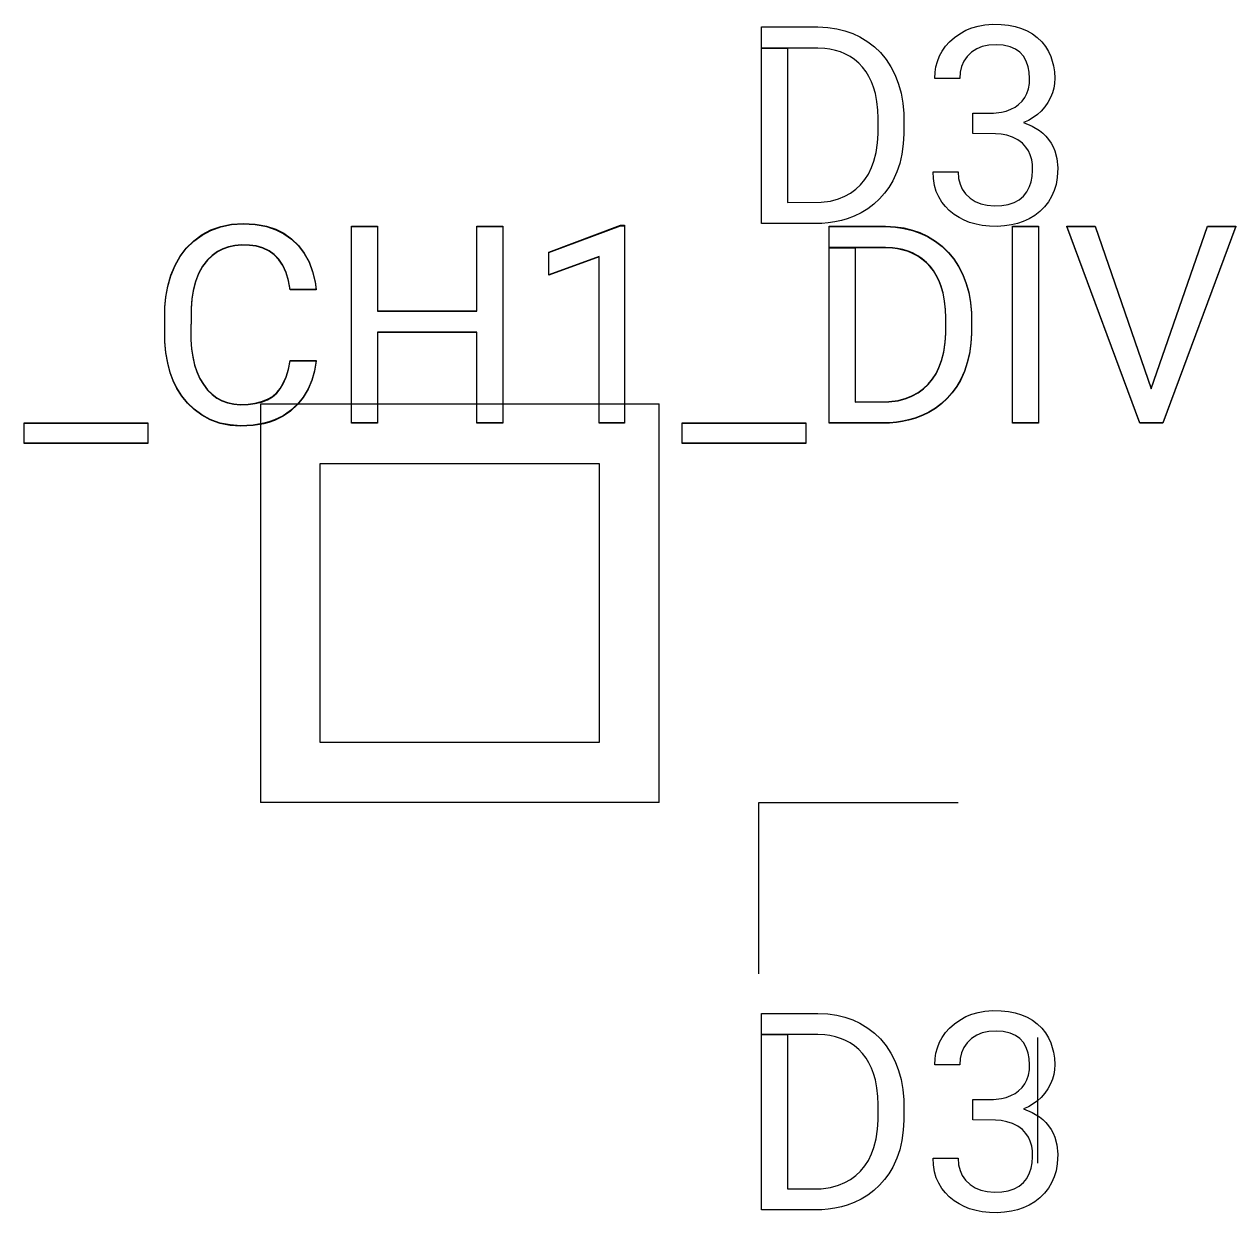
# Model space of a CAD drawing. Header units: inches. Extents: x 3.88 to 7.82, y -6.06 to -2.14.
# Drawn here: x 5.5557 to 5.795, y -3.6441 to -3.4092 of the extents above; entities that cross this region are included whole.
import ezdxf

# ---------------------------------------------------------------- set-up
doc = ezdxf.new("R2010")
doc.units = ezdxf.units.IN
doc.header["$MEASUREMENT"] = 0
doc.layers.add('F.Silkscreen', color=41, linetype='CONTINUOUS', true_color=0xf2eda1)

msp = doc.modelspace()

# ---------------------------------------------------------------- linework, layer by layer
at = {"layer": 'F.Silkscreen', "linetype": 'CONTINUOUS'}
for p, q in [((5.70136, -3.414), (5.70136, -3.40978)), ((5.70136, -3.40978), (5.71246, -3.40978)), ((5.71246, -3.40978), (5.71447, -3.40989)), ((5.71447, -3.40989), (5.71624, -3.41015)), ((5.71624, -3.41015), (5.71778, -3.41053)), ((5.71778, -3.41053), (5.71939, -3.4111)), ((5.74049, -3.41111), (5.74171, -3.41043)), ((5.74171, -3.41043), (5.74289, -3.40995)), ((5.74289, -3.40995), (5.74414, -3.4096)), ((5.74414, -3.4096), (5.74546, -3.40936)), ((5.74546, -3.40936), (5.74702, -3.40924)), ((5.74702, -3.40924), (5.74868, -3.40927)), ((5.74868, -3.40927), (5.75011, -3.40941)), ((5.75011, -3.40941), (5.75144, -3.40968)), ((5.75144, -3.40968), (5.75268, -3.41005)), ((5.75268, -3.41005), (5.75382, -3.41055)), ((5.75382, -3.41055), (5.75487, -3.41116)), ((5.71939, -3.4111), (5.72079, -3.41176)), ((5.72079, -3.41176), (5.72234, -3.4127)), ((5.72234, -3.4127), (5.72365, -3.4137)), ((5.7377, -3.4136), (5.73851, -3.41269)), ((5.73851, -3.41269), (5.73946, -3.41184)), ((5.73946, -3.41184), (5.74049, -3.41111)), ((5.74626, -3.41336), (5.74496, -3.41364)), ((5.74771, -3.41329), (5.74626, -3.41336)), ((5.7491, -3.41339), (5.74771, -3.41329)), ((5.75048, -3.41372), (5.7491, -3.41339)), ((5.75487, -3.41116), (5.75583, -3.41188)), ((5.75583, -3.41188), (5.75669, -3.41271)), ((5.75669, -3.41271), (5.75743, -3.41363)), ((5.70136, -3.44447), (5.70136, -3.414)), ((5.70136, -3.414), (5.70648, -3.414)), ((5.70648, -3.414), (5.70136, -3.414)), ((5.70648, -3.414), (5.70648, -3.44447)), ((5.71246, -3.414), (5.70648, -3.414)), ((5.71385, -3.41406), (5.71246, -3.414)), ((5.71483, -3.41419), (5.71385, -3.41406)), ((5.71593, -3.41441), (5.71483, -3.41419)), ((5.71696, -3.41472), (5.71593, -3.41441)), ((5.71779, -3.41506), (5.71696, -3.41472)), ((5.71884, -3.41561), (5.71779, -3.41506)), ((5.71968, -3.41618), (5.71884, -3.41561)), ((5.72365, -3.4137), (5.72483, -3.41484)), ((5.72483, -3.41484), (5.72597, -3.41623)), ((5.73608, -3.4166), (5.73652, -3.4155)), ((5.73652, -3.4155), (5.73701, -3.41458)), ((5.73701, -3.41458), (5.7377, -3.4136)), ((5.74197, -3.41561), (5.74132, -3.41653)), ((5.74285, -3.41476), (5.74197, -3.41561)), ((5.74387, -3.41408), (5.74285, -3.41476)), ((5.74496, -3.41364), (5.74387, -3.41408)), ((5.75152, -3.41417), (5.75048, -3.41372)), ((5.75239, -3.41479), (5.75152, -3.41417)), ((5.7531, -3.41558), (5.75239, -3.41479)), ((5.75365, -3.41653), (5.7531, -3.41558)), ((5.75743, -3.41363), (5.75804, -3.41465)), ((5.75804, -3.41465), (5.75849, -3.41562)), ((5.75849, -3.41562), (5.75879, -3.41653)), ((5.72057, -3.41694), (5.71968, -3.41618)), ((5.72128, -3.4177), (5.72057, -3.41694)), ((5.72201, -3.41867), (5.72128, -3.4177)), ((5.72597, -3.41623), (5.72689, -3.41765)), ((5.72689, -3.41765), (5.72774, -3.41932)), ((5.73564, -3.41871), (5.73581, -3.41763)), ((5.73581, -3.41763), (5.73608, -3.4166)), ((5.74086, -3.41756), (5.74059, -3.41871)), ((5.74132, -3.41653), (5.74086, -3.41756)), ((5.75403, -3.41764), (5.75365, -3.41653)), ((5.75423, -3.41872), (5.75403, -3.41764)), ((5.75879, -3.41653), (5.75902, -3.41749)), ((5.75902, -3.41749), (5.7592, -3.41866)), ((5.72257, -3.41959), (5.72201, -3.41867)), ((5.72305, -3.42059), (5.72257, -3.41959)), ((5.72346, -3.42165), (5.72305, -3.42059)), ((5.72774, -3.41932), (5.72843, -3.42111)), ((5.73557, -3.41998), (5.73564, -3.41871)), ((5.74049, -3.41998), (5.73557, -3.41998)), ((5.74059, -3.41871), (5.74049, -3.41998)), ((5.75431, -3.41993), (5.75423, -3.41872)), ((5.75427, -3.42097), (5.75431, -3.41993)), ((5.7592, -3.41866), (5.75927, -3.4199)), ((5.75927, -3.4199), (5.75924, -3.42093)), ((5.72384, -3.42295), (5.72346, -3.42165)), ((5.72414, -3.42452), (5.72384, -3.42295)), ((5.72843, -3.42111), (5.72891, -3.42284)), ((5.72891, -3.42284), (5.72926, -3.42482)), ((5.75336, -3.42371), (5.75378, -3.42293)), ((5.75378, -3.42293), (5.7541, -3.42199)), ((5.7541, -3.42199), (5.75427, -3.42097)), ((5.75883, -3.4228), (5.75846, -3.42372)), ((5.75909, -3.42187), (5.75883, -3.4228)), ((5.75924, -3.42093), (5.75909, -3.42187)), ((5.72433, -3.42621), (5.72414, -3.42452)), ((5.72926, -3.42482), (5.72944, -3.4269)), ((5.75144, -3.4256), (5.75212, -3.42511)), ((5.75212, -3.42511), (5.75283, -3.42442)), ((5.75283, -3.42442), (5.75336, -3.42371)), ((5.75791, -3.42469), (5.7573, -3.42558)), ((5.75846, -3.42372), (5.75791, -3.42469)), ((5.72439, -3.42781), (5.72433, -3.42621)), ((5.72944, -3.4269), (5.72946, -3.43089)), ((5.74309, -3.42679), (5.74716, -3.42678)), ((5.74309, -3.43085), (5.74309, -3.42679)), ((5.74716, -3.42678), (5.74878, -3.42661)), ((5.74878, -3.42661), (5.74969, -3.42639)), ((5.74969, -3.42639), (5.75061, -3.42605)), ((5.75061, -3.42605), (5.75144, -3.4256)), ((5.75502, -3.4277), (5.75407, -3.42825)), ((5.75588, -3.42706), (5.75502, -3.4277)), ((5.7566, -3.42639), (5.75588, -3.42706)), ((5.7573, -3.42558), (5.7566, -3.42639)), ((5.72438, -3.43089), (5.72439, -3.42781)), ((5.75407, -3.42825), (5.75313, -3.42868)), ((5.75313, -3.42868), (5.75483, -3.42936)), ((5.75483, -3.42936), (5.75629, -3.43026)), ((5.72427, -3.4327), (5.72438, -3.43089)), ((5.72946, -3.43089), (5.72935, -3.43288)), ((5.74755, -3.43087), (5.74309, -3.43085)), ((5.74867, -3.43098), (5.74755, -3.43087)), ((5.7498, -3.43119), (5.74867, -3.43098)), ((5.75091, -3.43155), (5.7498, -3.43119)), ((5.75197, -3.43208), (5.75091, -3.43155)), ((5.75288, -3.43275), (5.75197, -3.43208)), ((5.75629, -3.43026), (5.75693, -3.43078)), ((5.75693, -3.43078), (5.75751, -3.43136)), ((5.75751, -3.43136), (5.75804, -3.43199)), ((5.75804, -3.43199), (5.75855, -3.43275)), ((5.72356, -3.43629), (5.724, -3.43457)), ((5.724, -3.43457), (5.72427, -3.4327)), ((5.72906, -3.43493), (5.72864, -3.43673)), ((5.72935, -3.43288), (5.72906, -3.43493)), ((5.75358, -3.4335), (5.75288, -3.43275)), ((5.75409, -3.43428), (5.75358, -3.4335)), ((5.75444, -3.43507), (5.75409, -3.43428)), ((5.75855, -3.43275), (5.75895, -3.43348)), ((5.75895, -3.43348), (5.75927, -3.43424)), ((5.75927, -3.43424), (5.75969, -3.4358)), ((5.7231, -3.43755), (5.72356, -3.43629)), ((5.72864, -3.43673), (5.72807, -3.43842)), ((5.75472, -3.43602), (5.75444, -3.43507)), ((5.75486, -3.43697), (5.75472, -3.43602)), ((5.7549, -3.43811), (5.75486, -3.43697)), ((5.75969, -3.4358), (5.75986, -3.4376)), ((5.72177, -3.43992), (5.72245, -3.43886)), ((5.72245, -3.43886), (5.7231, -3.43755)), ((5.72807, -3.43842), (5.72728, -3.44015)), ((5.73529, -3.43973), (5.73522, -3.43841)), ((5.73522, -3.43841), (5.74018, -3.43841)), ((5.73552, -3.44111), (5.73529, -3.43973)), ((5.74018, -3.43841), (5.74027, -3.43969)), ((5.74027, -3.43969), (5.74056, -3.44085)), ((5.75461, -3.44038), (5.75481, -3.43935)), ((5.75481, -3.43935), (5.7549, -3.43811)), ((5.75976, -3.43955), (5.75953, -3.44088)), ((5.75986, -3.4376), (5.75976, -3.43955)), ((5.71889, -3.44264), (5.71999, -3.44183)), ((5.71999, -3.44183), (5.72087, -3.441)), ((5.72087, -3.441), (5.72177, -3.43992)), ((5.72648, -3.4415), (5.72567, -3.44263)), ((5.72728, -3.44015), (5.72648, -3.4415)), ((5.73587, -3.44228), (5.73552, -3.44111)), ((5.74056, -3.44085), (5.741, -3.44182)), ((5.741, -3.44182), (5.74166, -3.44275)), ((5.75375, -3.44238), (5.7543, -3.44132)), ((5.7543, -3.44132), (5.75461, -3.44038)), ((5.75916, -3.44212), (5.75866, -3.44327)), ((5.75953, -3.44088), (5.75916, -3.44212)), ((5.70136, -3.44864), (5.70136, -3.44447)), ((5.70648, -3.44447), (5.71313, -3.44442)), ((5.71313, -3.44442), (5.71499, -3.44418)), ((5.71499, -3.44418), (5.71654, -3.44376)), ((5.71654, -3.44376), (5.71783, -3.44323)), ((5.71783, -3.44323), (5.71889, -3.44264)), ((5.72467, -3.44377), (5.72356, -3.44479)), ((5.72567, -3.44263), (5.72467, -3.44377)), ((5.73636, -3.44337), (5.73587, -3.44228)), ((5.73699, -3.44439), (5.73636, -3.44337)), ((5.73766, -3.44523), (5.73699, -3.44439)), ((5.74166, -3.44275), (5.74257, -3.44362)), ((5.74257, -3.44362), (5.74357, -3.44426)), ((5.74357, -3.44426), (5.7447, -3.44473)), ((5.75008, -3.44486), (5.75128, -3.44445)), ((5.75128, -3.44445), (5.75224, -3.44392)), ((5.75224, -3.44392), (5.75307, -3.44323)), ((5.75307, -3.44323), (5.75375, -3.44238)), ((5.75802, -3.44434), (5.75724, -3.44532)), ((5.75866, -3.44327), (5.75802, -3.44434)), ((5.72103, -3.4465), (5.71963, -3.44718)), ((5.72235, -3.4457), (5.72103, -3.4465)), ((5.72356, -3.44479), (5.72235, -3.4457)), ((5.73843, -3.44601), (5.73766, -3.44523)), ((5.73942, -3.44682), (5.73843, -3.44601)), ((5.74036, -3.44744), (5.73942, -3.44682)), ((5.7447, -3.44473), (5.74595, -3.44502)), ((5.74595, -3.44502), (5.74733, -3.44514)), ((5.74733, -3.44514), (5.74882, -3.44507)), ((5.74882, -3.44507), (5.75008, -3.44486)), ((5.75633, -3.44622), (5.75532, -3.44701)), ((5.75724, -3.44532), (5.75633, -3.44622)), ((5.59255, -3.44989), (5.59453, -3.44919)), ((5.59255, -3.44997), (5.59453, -3.44927)), ((5.59453, -3.44919), (5.59665, -3.44876)), ((5.59453, -3.44927), (5.59665, -3.44884)), ((5.59665, -3.44876), (5.59891, -3.4486)), ((5.59665, -3.44884), (5.59891, -3.44868)), ((5.59891, -3.4486), (5.60129, -3.44872)), ((5.59891, -3.44868), (5.60129, -3.4488)), ((5.60129, -3.44872), (5.60251, -3.44891)), ((5.60129, -3.4488), (5.60251, -3.44899)), ((5.60251, -3.44891), (5.60351, -3.44913)), ((5.60251, -3.44899), (5.60351, -3.44921)), ((5.60351, -3.44913), (5.60539, -3.44976)), ((5.60351, -3.44921), (5.60539, -3.44984)), ((5.62035, -3.48801), (5.62035, -3.44915)), ((5.62035, -3.44915), (5.62547, -3.44915)), ((5.62035, -3.48809), (5.62035, -3.44923)), ((5.62035, -3.44923), (5.62547, -3.44923)), ((5.62547, -3.44915), (5.62547, -3.46585)), ((5.62547, -3.44923), (5.62547, -3.46593)), ((5.64508, -3.46585), (5.64508, -3.44915)), ((5.64508, -3.44915), (5.6502, -3.44915)), ((5.64508, -3.46593), (5.64508, -3.44923)), ((5.64508, -3.44923), (5.6502, -3.44923)), ((5.6502, -3.44915), (5.6502, -3.48801)), ((5.6502, -3.44923), (5.6502, -3.48809)), ((5.65933, -3.45427), (5.6735, -3.44896)), ((5.65933, -3.45435), (5.6735, -3.44904)), ((5.6735, -3.44896), (5.67425, -3.44896)), ((5.6735, -3.44904), (5.67425, -3.44904)), ((5.67425, -3.44896), (5.67425, -3.48801)), ((5.67425, -3.44904), (5.67425, -3.48809)), ((5.71324, -3.44861), (5.70136, -3.44864)), ((5.71449, -3.4485), (5.71324, -3.44861)), ((5.71585, -3.4483), (5.71449, -3.4485)), ((5.71472, -3.45337), (5.71472, -3.44915)), ((5.71472, -3.44915), (5.72583, -3.44915)), ((5.71472, -3.45344), (5.71472, -3.44923)), ((5.71472, -3.44923), (5.72583, -3.44923)), ((5.71716, -3.44801), (5.71585, -3.4483)), ((5.71828, -3.44769), (5.71716, -3.44801)), ((5.71963, -3.44718), (5.71828, -3.44769)), ((5.72583, -3.44915), (5.72783, -3.44926)), ((5.72583, -3.44923), (5.72783, -3.44934)), ((5.72783, -3.44926), (5.72946, -3.4495)), ((5.74137, -3.44796), (5.74036, -3.44744)), ((5.74244, -3.4484), (5.74137, -3.44796)), ((5.74372, -3.44877), (5.74244, -3.4484)), ((5.74493, -3.44901), (5.74372, -3.44877)), ((5.74637, -3.44916), (5.74493, -3.44901)), ((5.74788, -3.44919), (5.74637, -3.44916)), ((5.74936, -3.4491), (5.74788, -3.44919)), ((5.75076, -3.44889), (5.74936, -3.4491)), ((5.75194, -3.44861), (5.75076, -3.44889)), ((5.75094, -3.48801), (5.75094, -3.44915)), ((5.75094, -3.44915), (5.75606, -3.44915)), ((5.75094, -3.48809), (5.75094, -3.44923)), ((5.75094, -3.44923), (5.75606, -3.44923)), ((5.75305, -3.44822), (5.75194, -3.44861)), ((5.75422, -3.44767), (5.75305, -3.44822)), ((5.75532, -3.44701), (5.75422, -3.44767)), ((5.75606, -3.44915), (5.75606, -3.48801)), ((5.75606, -3.44923), (5.75606, -3.48809)), ((5.7761, -3.48801), (5.76169, -3.44915)), ((5.76169, -3.44915), (5.76728, -3.44915)), ((5.7761, -3.48809), (5.76169, -3.44923)), ((5.76169, -3.44923), (5.76728, -3.44923)), ((5.76728, -3.44915), (5.77831, -3.4812)), ((5.76728, -3.44923), (5.77831, -3.48128)), ((5.77831, -3.4812), (5.78945, -3.44915)), ((5.77831, -3.48128), (5.78945, -3.44923)), ((5.79504, -3.44915), (5.78063, -3.48801)), ((5.79504, -3.44923), (5.78063, -3.48809)), ((5.78945, -3.44915), (5.79504, -3.44915)), ((5.78945, -3.44923), (5.79504, -3.44923)), ((5.58916, -3.45203), (5.59083, -3.45081)), ((5.58916, -3.45211), (5.59083, -3.45089)), ((5.59083, -3.45081), (5.59255, -3.44989)), ((5.59083, -3.45089), (5.59255, -3.44997)), ((5.60539, -3.44976), (5.60695, -3.45055)), ((5.60539, -3.44984), (5.60695, -3.45063)), ((5.60695, -3.45055), (5.6085, -3.45165)), ((5.60695, -3.45063), (5.6085, -3.45173)), ((5.6085, -3.45165), (5.60986, -3.45297)), ((5.72783, -3.44934), (5.72946, -3.44957)), ((5.72946, -3.4495), (5.73115, -3.4499)), ((5.72946, -3.44957), (5.73115, -3.44998)), ((5.73115, -3.4499), (5.73262, -3.45042)), ((5.73115, -3.44998), (5.73262, -3.45049)), ((5.73262, -3.45042), (5.73415, -3.45113)), ((5.73262, -3.45049), (5.73415, -3.4512)), ((5.73415, -3.45113), (5.73571, -3.45207)), ((5.73415, -3.4512), (5.73571, -3.45214)), ((5.58649, -3.45506), (5.58769, -3.45348)), ((5.58649, -3.45514), (5.58769, -3.45356)), ((5.58769, -3.45348), (5.58916, -3.45203)), ((5.58769, -3.45356), (5.58916, -3.45211)), ((5.59491, -3.45361), (5.59385, -3.45416)), ((5.59491, -3.45369), (5.59385, -3.45424)), ((5.59605, -3.4532), (5.59491, -3.45361)), ((5.59605, -3.45328), (5.59491, -3.45369)), ((5.59728, -3.45294), (5.59605, -3.4532)), ((5.59728, -3.45302), (5.59605, -3.45328)), ((5.5986, -3.45282), (5.59728, -3.45294)), ((5.5986, -3.4529), (5.59728, -3.45302)), ((5.60015, -3.45286), (5.5986, -3.45282)), ((5.60015, -3.45293), (5.5986, -3.4529)), ((5.6015, -3.45304), (5.60015, -3.45286)), ((5.6015, -3.45312), (5.60015, -3.45293)), ((5.60281, -3.4534), (5.6015, -3.45304)), ((5.60281, -3.45348), (5.6015, -3.45312)), ((5.60406, -3.45399), (5.60281, -3.4534)), ((5.60406, -3.45407), (5.60281, -3.45348)), ((5.60506, -3.45471), (5.60406, -3.45399)), ((5.60506, -3.45479), (5.60406, -3.45407)), ((5.6085, -3.45173), (5.60986, -3.45305)), ((5.60986, -3.45297), (5.61101, -3.45449)), ((5.60986, -3.45305), (5.61101, -3.45457)), ((5.71472, -3.48384), (5.71472, -3.45337)), ((5.71472, -3.45337), (5.71984, -3.45337)), ((5.71984, -3.45337), (5.71472, -3.45337)), ((5.71472, -3.48392), (5.71472, -3.45344)), ((5.71472, -3.45344), (5.71984, -3.45344)), ((5.71984, -3.45344), (5.71472, -3.45344)), ((5.71984, -3.45337), (5.71984, -3.48384)), ((5.72583, -3.45337), (5.71984, -3.45337)), ((5.71984, -3.45344), (5.71984, -3.48392)), ((5.72583, -3.45344), (5.71984, -3.45344)), ((5.72721, -3.45343), (5.72583, -3.45337)), ((5.72721, -3.45351), (5.72583, -3.45344)), ((5.7282, -3.45356), (5.72721, -3.45343)), ((5.7282, -3.45364), (5.72721, -3.45351)), ((5.72929, -3.45378), (5.7282, -3.45356)), ((5.72929, -3.45386), (5.7282, -3.45364)), ((5.73032, -3.45409), (5.72929, -3.45378)), ((5.73032, -3.45417), (5.72929, -3.45386)), ((5.73116, -3.45443), (5.73032, -3.45409)), ((5.73571, -3.45207), (5.73701, -3.45307)), ((5.73571, -3.45214), (5.73701, -3.45315)), ((5.73701, -3.45307), (5.73829, -3.45432)), ((5.73701, -3.45315), (5.73829, -3.45439)), ((5.58548, -3.45685), (5.58649, -3.45506)), ((5.58548, -3.45693), (5.58649, -3.45514)), ((5.59188, -3.45579), (5.59092, -3.45703)), ((5.59188, -3.45587), (5.59092, -3.45711)), ((5.59277, -3.45494), (5.59188, -3.45579)), ((5.59277, -3.45502), (5.59188, -3.45587)), ((5.59385, -3.45416), (5.59277, -3.45494)), ((5.59385, -3.45424), (5.59277, -3.45502)), ((5.606, -3.45569), (5.60506, -3.45471)), ((5.606, -3.45577), (5.60506, -3.45479)), ((5.60674, -3.45683), (5.606, -3.45569)), ((5.60674, -3.45691), (5.606, -3.45577)), ((5.61101, -3.45449), (5.61194, -3.45619)), ((5.61101, -3.45457), (5.61194, -3.45627)), ((5.61194, -3.45619), (5.61265, -3.45808)), ((5.61194, -3.45627), (5.61265, -3.45816)), ((5.65933, -3.45876), (5.65933, -3.45427)), ((5.65933, -3.45884), (5.65933, -3.45435)), ((5.66929, -3.4551), (5.65933, -3.45876)), ((5.66929, -3.45518), (5.65933, -3.45884)), ((5.66929, -3.48801), (5.66929, -3.4551)), ((5.66929, -3.48809), (5.66929, -3.45518)), ((5.73116, -3.45451), (5.73032, -3.45417)), ((5.7322, -3.45498), (5.73116, -3.45443)), ((5.7322, -3.45506), (5.73116, -3.45451)), ((5.73304, -3.45555), (5.7322, -3.45498)), ((5.73304, -3.45563), (5.7322, -3.45506)), ((5.73393, -3.45631), (5.73304, -3.45555)), ((5.73393, -3.45639), (5.73304, -3.45563)), ((5.73465, -3.45707), (5.73393, -3.45631)), ((5.73465, -3.45715), (5.73393, -3.45639)), ((5.73829, -3.45432), (5.73933, -3.4556)), ((5.73829, -3.45439), (5.73933, -3.45568)), ((5.73933, -3.4556), (5.74026, -3.45702)), ((5.73933, -3.45568), (5.74026, -3.4571)), ((5.58404, -3.46096), (5.58465, -3.45884)), ((5.58465, -3.45884), (5.58548, -3.45685)), ((5.58465, -3.45892), (5.58548, -3.45693)), ((5.59013, -3.45846), (5.5895, -3.46007)), ((5.59013, -3.45854), (5.5895, -3.46014)), ((5.59092, -3.45703), (5.59013, -3.45846)), ((5.59092, -3.45711), (5.59013, -3.45854)), ((5.60739, -3.45828), (5.60674, -3.45683)), ((5.60739, -3.45836), (5.60674, -3.45691)), ((5.60785, -3.45985), (5.60739, -3.45828)), ((5.60785, -3.45993), (5.60739, -3.45836)), ((5.61265, -3.45808), (5.61314, -3.46015)), ((5.61265, -3.45816), (5.61314, -3.46023)), ((5.73529, -3.45791), (5.73465, -3.45707)), ((5.73529, -3.45799), (5.73465, -3.45715)), ((5.73586, -3.45883), (5.73529, -3.45791)), ((5.73586, -3.4589), (5.73529, -3.45799)), ((5.73642, -3.45996), (5.73586, -3.45883)), ((5.74026, -3.45702), (5.74111, -3.45869)), ((5.74026, -3.4571), (5.74111, -3.45877)), ((5.74111, -3.45869), (5.74179, -3.46048)), ((5.74111, -3.45877), (5.74179, -3.46056)), ((5.58365, -3.46307), (5.58404, -3.46096)), ((5.58365, -3.46315), (5.58404, -3.46104)), ((5.58404, -3.46104), (5.58465, -3.45892)), ((5.5895, -3.46007), (5.58904, -3.46185)), ((5.5895, -3.46014), (5.58904, -3.46193)), ((5.60819, -3.46163), (5.60785, -3.45985)), ((5.60819, -3.46171), (5.60785, -3.45993)), ((5.61314, -3.46015), (5.61335, -3.46163)), ((5.61314, -3.46023), (5.61335, -3.46171)), ((5.73642, -3.46003), (5.73586, -3.4589)), ((5.73683, -3.46102), (5.73642, -3.45996)), ((5.73683, -3.4611), (5.73642, -3.46003)), ((5.7372, -3.46232), (5.73683, -3.46102)), ((5.7372, -3.4624), (5.73683, -3.4611)), ((5.74179, -3.46048), (5.74227, -3.46221)), ((5.74179, -3.46056), (5.74227, -3.46229)), ((5.58346, -3.46514), (5.58365, -3.46307)), ((5.58346, -3.46522), (5.58365, -3.46315)), ((5.58878, -3.46345), (5.58862, -3.46536)), ((5.58878, -3.46353), (5.58862, -3.46544)), ((5.58904, -3.46185), (5.58878, -3.46345)), ((5.58904, -3.46193), (5.58878, -3.46353)), ((5.61335, -3.46163), (5.60819, -3.46163)), ((5.61335, -3.46171), (5.60819, -3.46171)), ((5.73751, -3.46389), (5.7372, -3.46232)), ((5.73751, -3.46397), (5.7372, -3.4624)), ((5.74227, -3.46221), (5.74263, -3.46419)), ((5.74227, -3.46229), (5.74263, -3.46427)), ((5.58346, -3.4719), (5.58346, -3.46514)), ((5.58346, -3.47198), (5.58346, -3.46522)), ((5.58862, -3.46536), (5.5886, -3.47151)), ((5.58862, -3.46544), (5.5886, -3.47158)), ((5.62547, -3.46585), (5.64508, -3.46585)), ((5.62547, -3.46593), (5.64508, -3.46593)), ((5.73769, -3.46558), (5.73751, -3.46389)), ((5.73769, -3.46566), (5.73751, -3.46397)), ((5.73776, -3.46718), (5.73769, -3.46558)), ((5.73776, -3.46725), (5.73769, -3.46566)), ((5.74263, -3.46419), (5.74281, -3.46627)), ((5.74263, -3.46427), (5.74281, -3.46635)), ((5.73775, -3.47026), (5.73776, -3.46718)), ((5.73775, -3.47034), (5.73776, -3.46725)), ((5.74281, -3.46627), (5.74283, -3.47026)), ((5.74281, -3.46635), (5.74283, -3.47034)), ((5.64508, -3.47006), (5.62547, -3.47006)), ((5.62547, -3.47006), (5.62547, -3.48801)), ((5.64508, -3.47014), (5.62547, -3.47014)), ((5.62547, -3.47014), (5.62547, -3.48809)), ((5.64508, -3.48801), (5.64508, -3.47006)), ((5.64508, -3.48809), (5.64508, -3.47014)), ((5.73764, -3.47207), (5.73775, -3.47026)), ((5.73764, -3.47215), (5.73775, -3.47034)), ((5.74283, -3.47026), (5.74272, -3.47225)), ((5.74283, -3.47034), (5.74272, -3.47233)), ((5.58365, -3.47408), (5.58346, -3.4719)), ((5.58365, -3.47416), (5.58346, -3.47198)), ((5.5886, -3.47151), (5.58873, -3.47336)), ((5.5886, -3.47158), (5.58873, -3.47344)), ((5.73737, -3.47394), (5.73764, -3.47207)), ((5.73737, -3.47402), (5.73764, -3.47215)), ((5.74272, -3.47225), (5.74243, -3.4743)), ((5.74272, -3.47233), (5.74243, -3.47438)), ((5.58401, -3.47613), (5.58365, -3.47408)), ((5.58401, -3.47621), (5.58365, -3.47416)), ((5.58873, -3.47336), (5.58895, -3.47492)), ((5.58873, -3.47344), (5.58895, -3.475)), ((5.58895, -3.47492), (5.58933, -3.47653)), ((5.58895, -3.475), (5.58933, -3.47661)), ((5.73693, -3.47566), (5.73737, -3.47394)), ((5.73693, -3.47574), (5.73737, -3.47402)), ((5.74243, -3.4743), (5.742, -3.4761)), ((5.74243, -3.47438), (5.742, -3.47617)), ((5.58452, -3.47804), (5.58401, -3.47613)), ((5.58452, -3.47812), (5.58401, -3.47621)), ((5.58512, -3.47963), (5.58452, -3.47804)), ((5.58933, -3.47653), (5.58977, -3.47788)), ((5.58933, -3.47661), (5.58977, -3.47795)), ((5.58977, -3.47788), (5.59039, -3.47925)), ((5.58977, -3.47795), (5.59039, -3.47933)), ((5.60741, -3.47889), (5.60785, -3.47739)), ((5.60741, -3.47897), (5.60785, -3.47747)), ((5.60785, -3.47739), (5.60819, -3.47569)), ((5.60785, -3.47747), (5.60819, -3.47577)), ((5.60819, -3.47569), (5.61335, -3.47569)), ((5.60819, -3.47577), (5.61335, -3.47577)), ((5.61301, -3.47772), (5.61249, -3.47958)), ((5.61301, -3.4778), (5.61249, -3.47966)), ((5.61335, -3.47569), (5.61301, -3.47772)), ((5.61335, -3.47577), (5.61301, -3.4778)), ((5.73582, -3.47823), (5.7364, -3.47708)), ((5.73582, -3.47831), (5.7364, -3.47715)), ((5.7364, -3.47708), (5.73693, -3.47566)), ((5.7364, -3.47715), (5.73693, -3.47574)), ((5.74143, -3.47779), (5.74064, -3.47952)), ((5.74143, -3.47787), (5.74064, -3.4796)), ((5.742, -3.4761), (5.74143, -3.47779)), ((5.742, -3.47617), (5.74143, -3.47787)), ((5.58512, -3.47971), (5.58452, -3.47812)), ((5.58585, -3.48111), (5.58512, -3.47963)), ((5.58585, -3.48119), (5.58512, -3.47971)), ((5.59039, -3.47925), (5.59106, -3.48037)), ((5.59039, -3.47933), (5.59106, -3.48045)), ((5.59106, -3.48037), (5.59191, -3.48149)), ((5.60626, -3.48119), (5.60686, -3.48018)), ((5.60626, -3.48127), (5.60686, -3.48026)), ((5.60686, -3.48018), (5.60741, -3.47889)), ((5.60686, -3.48026), (5.60741, -3.47897)), ((5.61249, -3.47958), (5.61178, -3.48128)), ((5.61249, -3.47966), (5.61178, -3.48136)), ((5.73335, -3.4812), (5.73424, -3.48037)), ((5.73424, -3.48037), (5.73513, -3.47929)), ((5.73424, -3.48044), (5.73513, -3.47937)), ((5.73513, -3.47929), (5.73582, -3.47823)), ((5.73513, -3.47937), (5.73582, -3.47831)), ((5.74064, -3.47952), (5.73992, -3.48075)), ((5.74064, -3.4796), (5.73992, -3.48083)), ((5.58682, -3.48265), (5.58585, -3.48111)), ((5.58682, -3.48273), (5.58585, -3.48119)), ((5.58796, -3.48406), (5.58682, -3.48265)), ((5.58796, -3.48414), (5.58682, -3.48273)), ((5.59106, -3.48045), (5.59191, -3.48157)), ((5.59191, -3.48149), (5.59277, -3.48233)), ((5.59191, -3.48157), (5.59277, -3.48241)), ((5.59277, -3.48233), (5.59371, -3.48303)), ((5.59277, -3.48241), (5.59371, -3.48311)), ((5.60372, -3.48335), (5.60471, -3.48277)), ((5.60471, -3.48277), (5.60557, -3.48203)), ((5.60471, -3.48284), (5.60557, -3.48211)), ((5.60557, -3.48203), (5.60626, -3.48119)), ((5.60557, -3.48211), (5.60626, -3.48127)), ((5.61178, -3.48128), (5.61079, -3.48294)), ((5.61178, -3.48136), (5.61079, -3.48302)), ((5.72991, -3.48313), (5.73106, -3.48267)), ((5.72991, -3.48321), (5.73106, -3.48275)), ((5.73106, -3.48267), (5.73226, -3.48201)), ((5.73106, -3.48275), (5.73226, -3.48209)), ((5.73226, -3.48201), (5.73335, -3.4812)), ((5.73226, -3.48209), (5.73335, -3.48128)), ((5.73335, -3.48128), (5.73424, -3.48044)), ((5.73903, -3.482), (5.73803, -3.48314)), ((5.73903, -3.48208), (5.73803, -3.48322)), ((5.73992, -3.48075), (5.73903, -3.482)), ((5.73992, -3.48083), (5.73903, -3.48208)), ((5.58922, -3.48529), (5.58796, -3.48406)), ((5.58922, -3.48537), (5.58796, -3.48414)), ((5.59371, -3.48303), (5.59474, -3.48358)), ((5.59371, -3.48311), (5.59474, -3.48366)), ((5.59474, -3.48358), (5.59585, -3.48399)), ((5.59474, -3.48366), (5.59585, -3.48406)), ((5.59585, -3.48399), (5.59705, -3.48424)), ((5.59585, -3.48406), (5.59705, -3.48432)), ((5.59705, -3.48424), (5.59833, -3.48435)), ((5.59705, -3.48432), (5.59833, -3.48443)), ((5.59833, -3.48435), (5.5999, -3.4843)), ((5.59833, -3.48443), (5.5999, -3.48438)), ((5.5999, -3.4843), (5.60131, -3.48412)), ((5.5999, -3.48438), (5.60131, -3.4842)), ((5.60131, -3.48412), (5.60258, -3.48381)), ((5.60131, -3.4842), (5.60258, -3.48388)), ((5.60236, -3.48425), (5.60236, -3.56299)), ((5.60236, -3.48425), (5.6811, -3.48425)), ((5.60258, -3.48381), (5.60372, -3.48335)), ((5.60258, -3.48388), (5.60372, -3.48343)), ((5.60372, -3.48343), (5.60471, -3.48284)), ((5.60969, -3.4843), (5.60829, -3.48559)), ((5.60969, -3.48438), (5.60829, -3.48567)), ((5.61079, -3.48294), (5.60969, -3.4843)), ((5.61079, -3.48302), (5.60969, -3.48438)), ((5.6811, -3.56299), (5.6811, -3.48425)), ((5.71472, -3.48801), (5.71472, -3.48384)), ((5.71472, -3.48809), (5.71472, -3.48392)), ((5.71984, -3.48384), (5.7265, -3.48379)), ((5.71984, -3.48392), (5.7265, -3.48387)), ((5.7265, -3.48379), (5.72835, -3.48355)), ((5.7265, -3.48387), (5.72835, -3.48362)), ((5.72835, -3.48355), (5.72991, -3.48313)), ((5.72835, -3.48362), (5.72991, -3.48321)), ((5.73572, -3.48507), (5.7344, -3.48587)), ((5.73572, -3.48515), (5.7344, -3.48595)), ((5.73693, -3.48416), (5.73572, -3.48507)), ((5.73693, -3.48424), (5.73572, -3.48515)), ((5.73803, -3.48314), (5.73693, -3.48416)), ((5.73803, -3.48322), (5.73693, -3.48424)), ((5.59075, -3.48643), (5.58922, -3.48529)), ((5.59075, -3.48651), (5.58922, -3.48537)), ((5.59241, -3.48732), (5.59075, -3.48643)), ((5.59241, -3.4874), (5.59075, -3.48651)), ((5.59347, -3.48774), (5.59241, -3.48732)), ((5.59347, -3.48782), (5.59241, -3.4874)), ((5.60511, -3.48743), (5.60401, -3.48782)), ((5.60511, -3.48751), (5.60401, -3.4879)), ((5.60685, -3.48658), (5.60511, -3.48743)), ((5.60685, -3.48666), (5.60511, -3.48751)), ((5.60829, -3.48559), (5.60685, -3.48658)), ((5.60829, -3.48567), (5.60685, -3.48666)), ((5.73038, -3.48742), (5.72922, -3.48767)), ((5.73038, -3.4875), (5.72922, -3.48775)), ((5.73165, -3.48706), (5.73038, -3.48742)), ((5.73165, -3.48714), (5.73038, -3.4875)), ((5.73312, -3.48649), (5.73165, -3.48706)), ((5.73312, -3.48657), (5.73165, -3.48714)), ((5.7344, -3.48587), (5.73312, -3.48649)), ((5.7344, -3.48595), (5.73312, -3.48657)), ((5.55567, -3.49203), (5.55567, -3.48801)), ((5.55567, -3.48801), (5.58012, -3.48801)), ((5.55567, -3.49211), (5.55567, -3.48809)), ((5.55567, -3.48809), (5.58012, -3.48809)), ((5.58012, -3.48801), (5.58012, -3.49203)), ((5.58012, -3.48809), (5.58012, -3.49211)), ((5.59439, -3.48803), (5.59347, -3.48774)), ((5.59439, -3.48811), (5.59347, -3.48782)), ((5.59633, -3.48842), (5.59439, -3.48803)), ((5.59633, -3.4885), (5.59439, -3.48811)), ((5.59841, -3.48856), (5.59633, -3.48842)), ((5.59841, -3.48864), (5.59633, -3.4885)), ((5.60091, -3.48844), (5.59841, -3.48856)), ((5.60091, -3.48852), (5.59841, -3.48864)), ((5.60302, -3.48809), (5.60091, -3.48844)), ((5.60302, -3.48817), (5.60091, -3.48852)), ((5.60401, -3.48782), (5.60302, -3.48809)), ((5.60401, -3.4879), (5.60302, -3.48817)), ((5.62547, -3.48801), (5.62035, -3.48801)), ((5.62547, -3.48809), (5.62035, -3.48809)), ((5.6502, -3.48801), (5.64508, -3.48801)), ((5.6502, -3.48809), (5.64508, -3.48809)), ((5.67425, -3.48801), (5.66929, -3.48801)), ((5.67425, -3.48809), (5.66929, -3.48809)), ((5.68563, -3.49203), (5.68563, -3.48801)), ((5.68563, -3.48801), (5.71008, -3.48801)), ((5.68563, -3.49211), (5.68563, -3.48809)), ((5.68563, -3.48809), (5.71008, -3.48809)), ((5.71008, -3.48801), (5.71008, -3.49203)), ((5.71008, -3.48809), (5.71008, -3.49211)), ((5.7266, -3.48798), (5.71472, -3.48801)), ((5.7266, -3.48806), (5.71472, -3.48809)), ((5.72801, -3.48785), (5.7266, -3.48798)), ((5.72801, -3.48793), (5.7266, -3.48806)), ((5.72922, -3.48767), (5.72801, -3.48785)), ((5.72922, -3.48775), (5.72801, -3.48793)), ((5.75606, -3.48801), (5.75094, -3.48801)), ((5.75606, -3.48809), (5.75094, -3.48809)), ((5.78063, -3.48801), (5.7761, -3.48801)), ((5.78063, -3.48809), (5.7761, -3.48809)), ((5.58012, -3.49203), (5.55567, -3.49203)), ((5.58012, -3.49211), (5.55567, -3.49211)), ((5.71008, -3.49203), (5.68563, -3.49203)), ((5.71008, -3.49211), (5.68563, -3.49211)), ((5.61417, -3.49606), (5.66929, -3.49606)), ((5.61417, -3.55118), (5.61417, -3.49606)), ((5.66929, -3.49606), (5.66929, -3.55118)), ((5.66929, -3.55118), (5.61417, -3.55118)), ((5.6811, -3.56299), (5.60236, -3.56299)), ((5.70079, -3.56299), (5.74016, -3.56299)), ((5.70079, -3.59685), (5.70079, -3.56299)), ((5.70136, -3.60888), (5.70136, -3.60467)), ((5.70136, -3.60467), (5.71246, -3.60467)), ((5.71246, -3.60467), (5.71447, -3.60477)), ((5.71447, -3.60477), (5.71624, -3.60504)), ((5.74171, -3.60531), (5.74289, -3.60483)), ((5.74289, -3.60483), (5.74414, -3.60448)), ((5.74414, -3.60448), (5.74546, -3.60424)), ((5.74546, -3.60424), (5.74702, -3.60412)), ((5.74702, -3.60412), (5.74868, -3.60415)), ((5.74868, -3.60415), (5.75011, -3.6043)), ((5.75011, -3.6043), (5.75144, -3.60456)), ((5.75144, -3.60456), (5.75268, -3.60494)), ((5.71624, -3.60504), (5.71778, -3.60542)), ((5.71778, -3.60542), (5.71939, -3.60598)), ((5.71939, -3.60598), (5.72079, -3.60664)), ((5.72079, -3.60664), (5.72234, -3.60758)), ((5.73851, -3.60757), (5.73946, -3.60672)), ((5.73946, -3.60672), (5.74049, -3.60599)), ((5.74049, -3.60599), (5.74171, -3.60531)), ((5.75268, -3.60494), (5.75382, -3.60543)), ((5.75382, -3.60543), (5.75487, -3.60604)), ((5.75487, -3.60604), (5.75583, -3.60676)), ((5.75583, -3.60676), (5.75669, -3.60759)), ((5.70136, -3.63935), (5.70136, -3.60888)), ((5.70136, -3.60888), (5.70648, -3.60888)), ((5.70648, -3.60888), (5.70136, -3.60888)), ((5.70648, -3.60888), (5.70648, -3.63935)), ((5.71246, -3.60888), (5.70648, -3.60888)), ((5.71385, -3.60894), (5.71246, -3.60888)), ((5.71483, -3.60907), (5.71385, -3.60894)), ((5.71593, -3.60929), (5.71483, -3.60907)), ((5.71696, -3.60961), (5.71593, -3.60929)), ((5.71779, -3.60994), (5.71696, -3.60961)), ((5.72234, -3.60758), (5.72365, -3.60859)), ((5.72365, -3.60859), (5.72483, -3.60973)), ((5.73652, -3.61038), (5.73701, -3.60946)), ((5.73701, -3.60946), (5.7377, -3.60848)), ((5.7377, -3.60848), (5.73851, -3.60757)), ((5.74285, -3.60964), (5.74197, -3.61049)), ((5.74387, -3.60897), (5.74285, -3.60964)), ((5.74496, -3.60852), (5.74387, -3.60897)), ((5.74626, -3.60825), (5.74496, -3.60852)), ((5.74771, -3.60817), (5.74626, -3.60825)), ((5.7491, -3.60828), (5.74771, -3.60817)), ((5.75048, -3.6086), (5.7491, -3.60828)), ((5.75152, -3.60905), (5.75048, -3.6086)), ((5.75239, -3.60967), (5.75152, -3.60905)), ((5.7531, -3.61046), (5.75239, -3.60967)), ((5.75591, -3.63425), (5.75591, -3.60945)), ((5.75669, -3.60759), (5.75743, -3.60852)), ((5.75743, -3.60852), (5.75804, -3.60953)), ((5.75804, -3.60953), (5.75849, -3.6105)), ((5.71884, -3.61049), (5.71779, -3.60994)), ((5.71968, -3.61106), (5.71884, -3.61049)), ((5.72057, -3.61182), (5.71968, -3.61106)), ((5.72128, -3.61258), (5.72057, -3.61182)), ((5.72483, -3.60973), (5.72597, -3.61111)), ((5.72597, -3.61111), (5.72689, -3.61253)), ((5.73581, -3.61251), (5.73608, -3.61148)), ((5.73608, -3.61148), (5.73652, -3.61038)), ((5.74132, -3.61141), (5.74086, -3.61244)), ((5.74197, -3.61049), (5.74132, -3.61141)), ((5.75365, -3.61141), (5.7531, -3.61046)), ((5.75403, -3.61252), (5.75365, -3.61141)), ((5.75849, -3.6105), (5.75879, -3.61141)), ((5.75879, -3.61141), (5.75902, -3.61237)), ((5.72201, -3.61355), (5.72128, -3.61258)), ((5.72257, -3.61447), (5.72201, -3.61355)), ((5.72305, -3.61547), (5.72257, -3.61447)), ((5.72689, -3.61253), (5.72774, -3.61421)), ((5.72774, -3.61421), (5.72843, -3.61599)), ((5.73557, -3.61486), (5.73564, -3.61359)), ((5.73564, -3.61359), (5.73581, -3.61251)), ((5.74059, -3.61359), (5.74049, -3.61486)), ((5.74086, -3.61244), (5.74059, -3.61359)), ((5.75423, -3.6136), (5.75403, -3.61252)), ((5.75431, -3.61481), (5.75423, -3.6136)), ((5.75902, -3.61237), (5.7592, -3.61354)), ((5.7592, -3.61354), (5.75927, -3.61478)), ((5.72346, -3.61653), (5.72305, -3.61547)), ((5.72384, -3.61783), (5.72346, -3.61653)), ((5.72843, -3.61599), (5.72891, -3.61773)), ((5.74049, -3.61486), (5.73557, -3.61486)), ((5.75378, -3.61781), (5.7541, -3.61687)), ((5.7541, -3.61687), (5.75427, -3.61585)), ((5.75427, -3.61585), (5.75431, -3.61481)), ((5.75909, -3.61676), (5.75883, -3.61769)), ((5.75924, -3.61581), (5.75909, -3.61676)), ((5.75927, -3.61478), (5.75924, -3.61581)), ((5.72414, -3.6194), (5.72384, -3.61783)), ((5.72891, -3.61773), (5.72926, -3.6197)), ((5.75283, -3.6193), (5.75336, -3.61859)), ((5.75336, -3.61859), (5.75378, -3.61781)), ((5.75846, -3.6186), (5.75791, -3.61958)), ((5.75883, -3.61769), (5.75846, -3.6186)), ((5.72433, -3.62109), (5.72414, -3.6194)), ((5.72439, -3.62269), (5.72433, -3.62109)), ((5.72926, -3.6197), (5.72944, -3.62178)), ((5.74309, -3.62167), (5.74716, -3.62167)), ((5.74716, -3.62167), (5.74878, -3.62149)), ((5.74878, -3.62149), (5.74969, -3.62127)), ((5.74969, -3.62127), (5.75061, -3.62093)), ((5.75061, -3.62093), (5.75144, -3.62049)), ((5.75144, -3.62049), (5.75212, -3.61999)), ((5.75212, -3.61999), (5.75283, -3.6193)), ((5.7566, -3.62127), (5.75588, -3.62194)), ((5.7573, -3.62046), (5.7566, -3.62127)), ((5.75791, -3.61958), (5.7573, -3.62046)), ((5.72438, -3.62577), (5.72439, -3.62269)), ((5.72944, -3.62178), (5.72946, -3.62577)), ((5.74309, -3.62573), (5.74309, -3.62167)), ((5.75407, -3.62313), (5.75313, -3.62356)), ((5.75313, -3.62356), (5.75483, -3.62424)), ((5.75502, -3.62258), (5.75407, -3.62313)), ((5.75588, -3.62194), (5.75502, -3.62258)), ((5.72427, -3.62758), (5.72438, -3.62577)), ((5.72946, -3.62577), (5.72935, -3.62776)), ((5.74755, -3.62575), (5.74309, -3.62573)), ((5.74867, -3.62586), (5.74755, -3.62575)), ((5.7498, -3.62608), (5.74867, -3.62586)), ((5.75091, -3.62643), (5.7498, -3.62608)), ((5.75197, -3.62696), (5.75091, -3.62643)), ((5.75483, -3.62424), (5.75629, -3.62514)), ((5.75629, -3.62514), (5.75693, -3.62566)), ((5.75693, -3.62566), (5.75751, -3.62624)), ((5.75751, -3.62624), (5.75804, -3.62688)), ((5.724, -3.62945), (5.72427, -3.62758)), ((5.72935, -3.62776), (5.72906, -3.62981)), ((5.75288, -3.62764), (5.75197, -3.62696)), ((5.75358, -3.62838), (5.75288, -3.62764)), ((5.75409, -3.62916), (5.75358, -3.62838)), ((5.75804, -3.62688), (5.75855, -3.62763)), ((5.75855, -3.62763), (5.75895, -3.62836)), ((5.75895, -3.62836), (5.75927, -3.62912)), ((5.7231, -3.63244), (5.72356, -3.63117)), ((5.72356, -3.63117), (5.724, -3.62945)), ((5.72906, -3.62981), (5.72864, -3.63161)), ((5.75444, -3.62995), (5.75409, -3.62916)), ((5.75472, -3.6309), (5.75444, -3.62995)), ((5.75486, -3.63185), (5.75472, -3.6309)), ((5.75927, -3.62912), (5.75969, -3.63068)), ((5.75969, -3.63068), (5.75986, -3.63249)), ((5.72245, -3.63374), (5.7231, -3.63244)), ((5.72807, -3.6333), (5.72728, -3.63503)), ((5.72864, -3.63161), (5.72807, -3.6333)), ((5.73529, -3.63461), (5.73522, -3.63329)), ((5.73522, -3.63329), (5.74018, -3.63329)), ((5.74018, -3.63329), (5.74027, -3.63457)), ((5.75481, -3.63423), (5.7549, -3.63299)), ((5.7549, -3.63299), (5.75486, -3.63185)), ((5.75986, -3.63249), (5.75976, -3.63443)), ((5.71999, -3.63672), (5.72087, -3.63588)), ((5.72087, -3.63588), (5.72177, -3.6348)), ((5.72177, -3.6348), (5.72245, -3.63374)), ((5.72728, -3.63503), (5.72648, -3.63638)), ((5.73552, -3.636), (5.73529, -3.63461)), ((5.73587, -3.63716), (5.73552, -3.636)), ((5.74027, -3.63457), (5.74056, -3.63573)), ((5.74056, -3.63573), (5.741, -3.6367)), ((5.7543, -3.63621), (5.75461, -3.63527)), ((5.75461, -3.63527), (5.75481, -3.63423)), ((5.75953, -3.63576), (5.75916, -3.637)), ((5.75976, -3.63443), (5.75953, -3.63576)), ((5.71654, -3.63864), (5.71783, -3.63811)), ((5.71783, -3.63811), (5.71889, -3.63752)), ((5.71889, -3.63752), (5.71999, -3.63672)), ((5.72567, -3.63752), (5.72467, -3.63865)), ((5.72648, -3.63638), (5.72567, -3.63752)), ((5.73636, -3.63825), (5.73587, -3.63716)), ((5.73699, -3.63927), (5.73636, -3.63825)), ((5.741, -3.6367), (5.74166, -3.63764)), ((5.74166, -3.63764), (5.74257, -3.6385)), ((5.75224, -3.6388), (5.75307, -3.63811)), ((5.75307, -3.63811), (5.75375, -3.63727)), ((5.75375, -3.63727), (5.7543, -3.63621)), ((5.75866, -3.63815), (5.75802, -3.63922)), ((5.75916, -3.637), (5.75866, -3.63815)), ((5.70136, -3.64352), (5.70136, -3.63935)), ((5.70648, -3.63935), (5.71313, -3.63931)), ((5.71313, -3.63931), (5.71499, -3.63906)), ((5.71499, -3.63906), (5.71654, -3.63864)), ((5.72235, -3.64058), (5.72103, -3.64138)), ((5.72356, -3.63967), (5.72235, -3.64058)), ((5.72467, -3.63865), (5.72356, -3.63967)), ((5.73766, -3.64011), (5.73699, -3.63927)), ((5.73843, -3.6409), (5.73766, -3.64011)), ((5.74257, -3.6385), (5.74357, -3.63915)), ((5.74357, -3.63915), (5.7447, -3.63961)), ((5.7447, -3.63961), (5.74595, -3.6399)), ((5.74595, -3.6399), (5.74733, -3.64002)), ((5.74733, -3.64002), (5.74882, -3.63995)), ((5.74882, -3.63995), (5.75008, -3.63974)), ((5.75008, -3.63974), (5.75128, -3.63933)), ((5.75128, -3.63933), (5.75224, -3.6388)), ((5.75724, -3.6402), (5.75633, -3.6411)), ((5.75802, -3.63922), (5.75724, -3.6402)), ((5.71585, -3.64318), (5.71449, -3.64338)), ((5.71716, -3.6429), (5.71585, -3.64318)), ((5.71828, -3.64257), (5.71716, -3.6429)), ((5.71963, -3.64206), (5.71828, -3.64257)), ((5.72103, -3.64138), (5.71963, -3.64206)), ((5.73942, -3.6417), (5.73843, -3.6409)), ((5.74036, -3.64232), (5.73942, -3.6417)), ((5.74137, -3.64285), (5.74036, -3.64232)), ((5.74244, -3.64328), (5.74137, -3.64285)), ((5.75305, -3.6431), (5.75194, -3.64349)), ((5.75422, -3.64256), (5.75305, -3.6431)), ((5.75532, -3.64189), (5.75422, -3.64256)), ((5.75633, -3.6411), (5.75532, -3.64189)), ((5.71324, -3.64349), (5.70136, -3.64352)), ((5.71449, -3.64338), (5.71324, -3.64349)), ((5.74372, -3.64365), (5.74244, -3.64328)), ((5.74493, -3.64389), (5.74372, -3.64365)), ((5.74637, -3.64404), (5.74493, -3.64389)), ((5.74788, -3.64407), (5.74637, -3.64404)), ((5.74936, -3.64398), (5.74788, -3.64407)), ((5.75076, -3.64377), (5.74936, -3.64398)), ((5.75194, -3.64349), (5.75076, -3.64377))]:
    msp.add_line(p, q, dxfattribs=at)

doc.saveas('drawing.dxf')
